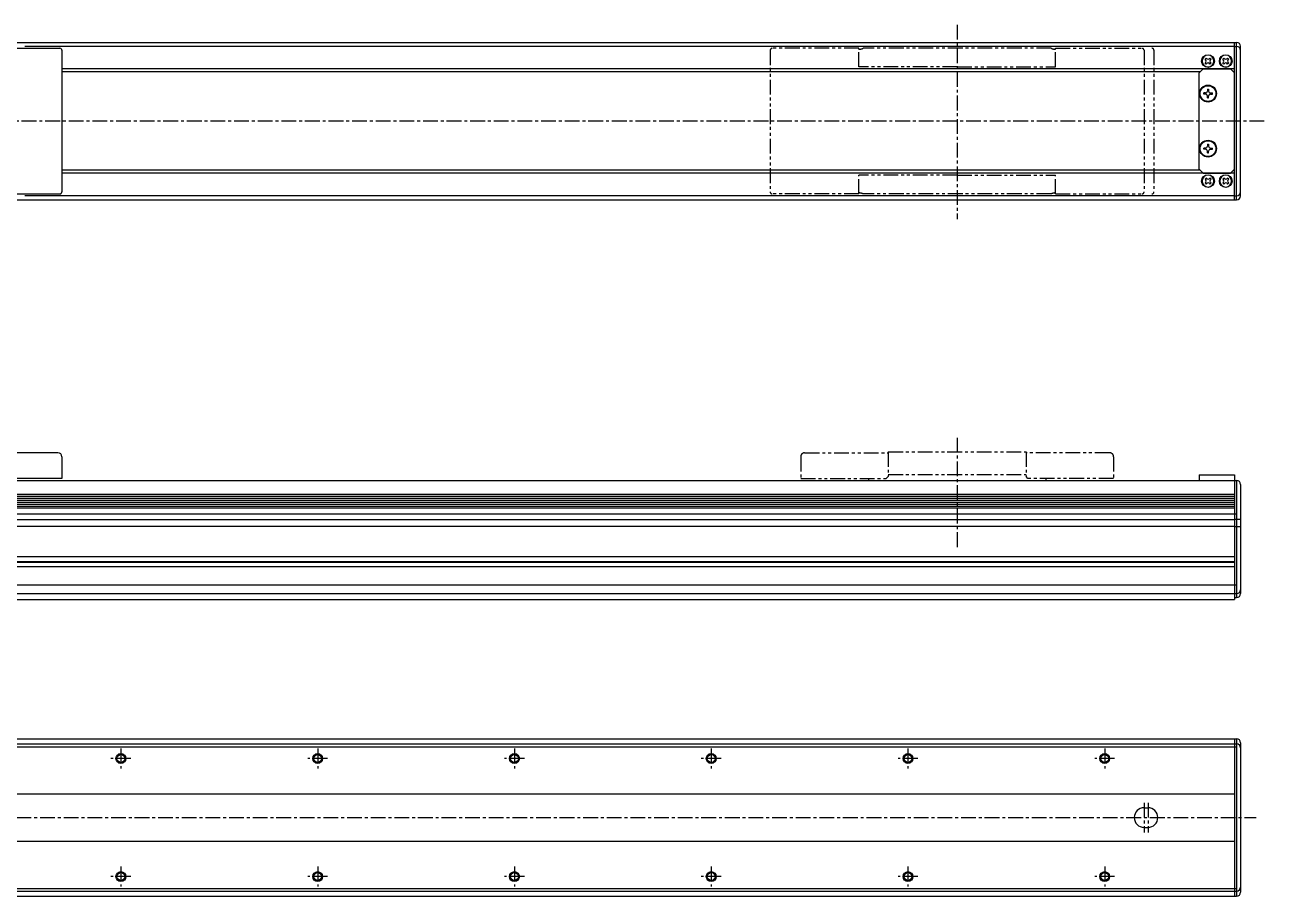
# Model space of a CAD drawing. Extents: x -805 to 322, y -185 to 306.
# Drawn here: x -308 to 322, y -137 to 306 of the extents above; entities that cross this region are included whole.
import ezdxf

# ---------------------------------------------------------------- set-up
doc = ezdxf.new("R2010")
doc.units = 0
for name, pattern in [('CENTER', [12, 7.5, -1.5, 1.5, -1.5]), ('CONTINOUS', [0]), ('PHANTOM', [15, 7.5, -1.5, 1.5, -1.5, 1.5, -1.5])]:
    doc.linetypes.add(name, pattern=pattern)
doc.layers.get('0').update_dxf_attribs({"linetype": 'CONTINUOUS'})
doc.layers.add('CENTER', color=1, linetype='CENTER')

msp = doc.modelspace()

# ---------------------------------------------------------------- linework, layer by layer
at = {"color": 7, "linetype": 'CONTINOUS'}
for p, q in [((-626.95, 296.81), (308.05, 296.81)), ((307.05, 216.81), (307.05, 296.81)), ((308.05, 216.81), (308.05, 296.81)), ((-333.95, 293.81), (-289.95, 293.81)), ((307.05, 294.73), (-307.8, 294.73)), ((-288.95, 292.81), (-288.95, 220.81)), ((307.05, 294.73), (308.05, 294.73)), ((310.05, 218.81), (310.05, 294.81)), ((292.01, 288.24), (292.61, 288.84)), ((292.42, 287.83), (292.01, 288.24)), ((292.01, 286.37), (292.42, 286.78)), ((292.61, 285.77), (292.01, 286.37)), ((292.61, 288.84), (293.03, 288.43)), ((293.03, 286.18), (292.61, 285.77)), ((294.07, 288.43), (294.49, 288.84)), ((294.49, 285.77), (294.07, 286.18)), ((294.49, 288.84), (295.09, 288.24)), ((295.09, 286.37), (294.49, 285.77)), ((295.09, 288.24), (294.68, 287.83)), ((294.68, 286.78), (295.09, 286.37)), ((301.01, 288.24), (301.61, 288.84)), ((301.42, 287.83), (301.01, 288.24)), ((301.01, 286.37), (301.42, 286.78)), ((301.61, 285.77), (301.01, 286.37)), ((301.61, 288.84), (302.03, 288.43)), ((302.03, 286.18), (301.61, 285.77)), ((303.07, 288.43), (303.49, 288.84)), ((303.49, 285.77), (303.07, 286.18)), ((303.49, 288.84), (304.09, 288.24)), ((304.09, 286.37), (303.49, 285.77)), ((304.09, 288.24), (303.68, 287.83)), ((303.68, 286.78), (304.09, 286.37)), ((307.05, 283.31), (-288.95, 283.31)), ((289.55, 281.81), (-288.95, 281.81)), ((289.05, 281.31), (291.05, 283.31)), ((289.05, 232.31), (289.05, 281.31)), ((291.05, 283.31), (305.05, 283.31)), ((307.05, 281.31), (305.05, 283.31)), ((307.05, 232.31), (307.05, 281.31)), ((291.35, 270.49), (291.35, 271.12)), ((292.3, 271.12), (291.35, 271.12)), ((293.24, 273.01), (293.24, 272.06)), ((293.24, 273.01), (293.86, 273.01)), ((293.86, 273.01), (293.86, 272.06)), ((294.8, 271.12), (295.75, 271.12)), ((295.75, 270.49), (295.75, 271.12)), ((292.3, 270.49), (291.35, 270.49)), ((293.24, 268.61), (293.24, 269.55)), ((293.24, 268.61), (293.86, 268.61)), ((293.86, 268.61), (293.86, 269.55)), ((294.8, 270.49), (295.75, 270.49)), ((291.35, 242.49), (291.35, 243.12)), ((292.3, 243.12), (291.35, 243.12)), ((292.3, 242.49), (291.35, 242.49)), ((293.24, 245.01), (293.24, 244.06)), ((293.24, 245.01), (293.86, 245.01)), ((293.24, 240.61), (293.24, 241.55)), ((293.24, 240.61), (293.86, 240.61)), ((293.86, 245.01), (293.86, 244.06)), ((293.86, 240.61), (293.86, 241.55)), ((294.8, 243.12), (295.75, 243.12)), ((294.8, 242.49), (295.75, 242.49)), ((295.75, 242.49), (295.75, 243.12)), ((289.55, 231.81), (-288.95, 231.81)), ((307.05, 230.31), (-288.95, 230.31)), ((291.05, 230.31), (289.05, 232.31)), ((291.05, 230.31), (305.05, 230.31)), ((292.61, 227.84), (292.01, 227.24)), ((292.01, 227.24), (292.42, 226.83)), ((293.03, 227.43), (292.61, 227.84)), ((294.49, 227.84), (294.07, 227.43)), ((295.09, 227.24), (294.49, 227.84)), ((294.68, 226.83), (295.09, 227.24)), ((301.61, 227.84), (301.01, 227.24)), ((301.01, 227.24), (301.42, 226.83)), ((302.03, 227.43), (301.61, 227.84)), ((303.49, 227.84), (303.07, 227.43)), ((304.09, 227.24), (303.49, 227.84)), ((303.68, 226.83), (304.09, 227.24)), ((305.05, 230.31), (307.05, 232.31)), ((292.42, 225.78), (292.01, 225.37)), ((292.01, 225.37), (292.61, 224.77)), ((292.61, 224.77), (293.03, 225.18)), ((294.07, 225.18), (294.49, 224.77)), ((294.49, 224.77), (295.09, 225.37)), ((295.09, 225.37), (294.68, 225.78)), ((301.42, 225.78), (301.01, 225.37)), ((301.01, 225.37), (301.61, 224.77)), ((301.61, 224.77), (302.03, 225.18)), ((303.07, 225.18), (303.49, 224.77)), ((303.49, 224.77), (304.09, 225.37)), ((304.09, 225.37), (303.68, 225.78)), ((-626.95, 216.81), (308.05, 216.81)), ((-333.95, 219.81), (-289.95, 219.81)), ((307.05, 218.88), (-307.8, 218.88)), ((307.05, 218.88), (308.05, 218.88)), ((-290.95, 88.23), (-333.95, 88.23)), ((-288.95, 86.23), (-288.95, 75.23)), ((289.05, 77.03), (307.05, 77.03)), ((289.05, 77.03), (289.05, 74.13)), ((307.05, 77.03), (307.05, 74.13)), ((-626.95, 74.13), (308.05, 74.13)), ((-288.95, 75.23), (-332.95, 75.23)), ((307.05, 74.13), (307.05, 13.63)), ((308.05, 74.13), (308.05, 14.63)), ((310.05, 72.13), (310.05, 16.63)), ((-625.95, 67.11), (307.05, 67.11)), ((-625.95, 66.11), (307.05, 66.11)), ((-625.95, 65.12), (307.05, 65.12)), ((-625.95, 64.13), (307.05, 64.13)), ((-625.95, 63.14), (307.05, 63.14)), ((-626.95, 57.24), (308.05, 57.24)), ((-625.95, 62.14), (307.05, 62.14)), ((-625.95, 61.15), (307.05, 61.15)), ((-625.95, 60.16), (307.05, 60.16)), ((-625.95, 54.38), (307.05, 54.38)), ((-625.95, 50.88), (307.05, 50.88)), ((307.05, 54.53), (310.05, 54.53)), ((307.05, 50.73), (310.05, 50.73)), ((-628.95, 35.46), (307.05, 35.46)), ((-625.95, 32.93), (307.05, 32.93)), ((-625.95, 32.63), (307.05, 32.63)), ((-628.95, 30.39), (307.05, 30.39)), ((-626.95, 21.13), (308.05, 21.13)), ((-626.95, 16.63), (308.05, 16.63)), ((-625.95, 13.63), (307.05, 13.63)), ((307.05, 14.63), (308.05, 14.63)), ((-626.95, -57.16), (308.05, -57.16)), ((-626.95, -59.76), (308.05, -59.76)), ((-626.95, -61.16), (308.05, -61.16)), ((307.05, -57.16), (307.05, -137.16)), ((308.05, -57.16), (308.05, -137.16)), ((310.05, -59.16), (310.05, -135.16)), ((-625.95, -85.16), (307.05, -85.16)), ((261.05, -92.16), (263.05, -92.16)), ((261.05, -102.16), (263.05, -102.16)), ((-625.95, -109.16), (307.05, -109.16)), ((-626.95, -133.16), (308.05, -133.16)), ((-626.95, -134.56), (308.05, -134.56)), ((-626.95, -137.16), (308.05, -137.16))]:
    msp.add_line(p, q, dxfattribs=at)
at = {"color": 3, "linetype": 'PHANTOM'}
for p, q in [((71.05, 292.81), (71.05, 220.81)), ((116.05, 293.81), (72.05, 293.81)), ((116.05, 284.31), (116.05, 293.81)), ((213.87, 293.81), (118.23, 293.81)), ((216.05, 293.81), (260.05, 293.81)), ((216.05, 284.31), (216.05, 293.81)), ((261.05, 292.81), (261.05, 220.81)), ((266.05, 292.81), (266.05, 220.81)), ((166.05, 284.31), (116.05, 284.31)), ((166.05, 284.31), (216.05, 284.31)), ((166.05, 229.31), (116.05, 229.31)), ((116.05, 219.81), (116.05, 229.31)), ((166.05, 229.31), (216.05, 229.31)), ((216.05, 219.81), (216.05, 229.31)), ((116.05, 219.81), (72.05, 219.81)), ((213.87, 219.81), (118.23, 219.81)), ((216.05, 219.81), (260.05, 219.81)), ((88.55, 88.23), (131.05, 88.23)), ((131.05, 88.63), (201.05, 88.63)), ((131.05, 88.63), (131.05, 76.23)), ((201.05, 88.63), (201.05, 76.23)), ((243.55, 88.23), (201.05, 88.23)), ((86.55, 86.23), (86.55, 75.23)), ((245.55, 86.23), (245.55, 75.23)), ((130.05, 75.23), (131.05, 76.23)), ((131.05, 77.16), (201.05, 77.16)), ((202.05, 75.23), (201.05, 76.23)), ((86.55, 75.23), (130.05, 75.23)), ((121.05, 75.23), (121.05, 74.13)), ((245.55, 75.23), (202.05, 75.23)), ((211.05, 75.23), (211.05, 74.13))]:
    msp.add_line(p, q, dxfattribs=at)
at = {"color": 7, "linetype": 'CONTINOUS'}
for centre, radius in [((293.55, 287.31), 3.25), ((302.55, 287.31), 3.25), ((293.55, 270.81), 4.3), ((293.55, 270.81), 4), ((293.55, 242.81), 4.3), ((293.55, 242.81), 4), ((293.55, 226.31), 3.25), ((302.55, 226.31), 3.25), ((-258.95, -67.16), 2.5), ((-258.95, -67.16), 2), ((-158.95, -67.16), 2.5), ((-158.95, -67.16), 2), ((-58.95, -67.16), 2.5), ((-58.95, -67.16), 2), ((41.05, -67.16), 2.5), ((41.05, -67.16), 2), ((141.05, -67.16), 2.5), ((141.05, -67.16), 2), ((241.05, -67.16), 2.5), ((241.05, -67.16), 2), ((-258.95, -127.16), 2.5), ((-258.95, -127.16), 2), ((-158.95, -127.16), 2.5), ((-158.95, -127.16), 2), ((-58.95, -127.16), 2.5), ((-58.95, -127.16), 2), ((41.05, -127.16), 2.5), ((41.05, -127.16), 2), ((141.05, -127.16), 2.5), ((141.05, -127.16), 2), ((241.05, -127.16), 2.5), ((241.05, -127.16), 2)]:
    msp.add_circle(centre, radius, dxfattribs=at)
for centre, radius, start, end in [((308.05, 294.81), 2, 0, 90), ((-289.95, 292.81), 1, 0, 90), ((293.55, 287.31), 3, 0.00029, 0), ((302.55, 287.31), 3, 0.00029, 0), ((308.05, 292.73), 2, 0, 90), ((291.9, 287.31), 0.742, 315, 44.99994), ((293.55, 288.95), 0.742, 225, 314.99996), ((293.55, 285.66), 0.742, 44.99997, 134.99995), ((295.2, 287.31), 0.742, 134.99996, 224.99995), ((300.9, 287.31), 0.742, 315, 44.99994), ((302.55, 288.95), 0.742, 225, 314.99996), ((302.55, 285.66), 0.742, 44.99997, 134.99995), ((304.2, 287.31), 0.742, 134.99996, 224.99995), ((292.3, 272.06), 0.94, 269.99996, 0), ((294.8, 272.06), 0.94, 179.99998, 270.00002), ((292.3, 269.55), 0.94, 0.00003, 90.00006), ((294.8, 269.55), 0.94, 90.00001, 180.00005), ((292.3, 244.06), 0.94, 269.99996, 0), ((292.3, 241.55), 0.94, 0.00003, 90.00006), ((294.8, 244.06), 0.94, 179.99998, 270.00002), ((294.8, 241.55), 0.94, 90.00001, 180.00005), ((293.55, 226.31), 3, 0, 359.99971), ((291.9, 226.31), 0.742, 315.00006, 45), ((293.55, 227.95), 0.742, 225.00005, 315.00003), ((295.2, 226.31), 0.742, 135.00005, 225.00004), ((302.55, 226.31), 3, 0, 359.99971), ((300.9, 226.31), 0.742, 315.00006, 45), ((302.55, 227.95), 0.742, 225.00005, 315.00003), ((304.2, 226.31), 0.742, 135.00005, 225.00004), ((-289.95, 220.81), 1, 270, 0), ((293.55, 224.66), 0.742, 45.00004, 135), ((302.55, 224.66), 0.742, 45.00004, 135), ((308.05, 220.88), 2, 270, 0), ((308.05, 218.81), 2, 270, 0), ((-290.95, 86.23), 2, 0, 90), ((308.05, 72.13), 2, 0, 90), ((308.05, 18.63), 2, 270, 0), ((308.05, 16.63), 2, 270, 0), ((308.05, -59.16), 2, 0, 90), ((308.05, -61.76), 2, 0, 90), ((261.05, -97.16), 5, 90, 270), ((263.05, -97.16), 5, 270, 90), ((308.05, -132.56), 2, 270, 0), ((308.05, -135.16), 2, 270, 0)]:
    msp.add_arc(centre, radius, start, end, dxfattribs=at)
at = {"color": 3, "linetype": 'PHANTOM'}
for centre, radius, start, end in [((72.05, 292.81), 1, 90, 180), ((116.05, 298.31), 5, 270, 295.84193), ((216.05, 298.31), 5, 244.15807, 270), ((260.05, 292.81), 1, 0, 90), ((265.05, 292.81), 1, 0, 90), ((72.05, 220.81), 1, 180, 270), ((260.05, 220.81), 1, 270, 0), ((265.05, 220.81), 1, 270, 0), ((116.05, 215.31), 5, 64.15807, 90), ((216.05, 215.31), 5, 90, 115.84193), ((88.55, 86.23), 2, 90, 180), ((243.55, 86.23), 2, 0, 90)]:
    msp.add_arc(centre, radius, start, end, dxfattribs=at)
at = {"layer": 'CENTER', "color": 1, "linetype": 'CENTER'}
for p, q in [((166.05, 305.76), (166.05, 206.99)), ((322.1, 256.81), (-663.47, 256.81)), ((166.05, 95.83), (166.05, 39.25)), ((-258.95, -62.12), (-258.95, -72.2)), ((-158.95, -62.12), (-158.95, -72.2)), ((-58.95, -62.12), (-58.95, -72.2)), ((41.05, -62.12), (41.05, -72.2)), ((141.05, -62.12), (141.05, -72.2)), ((241.05, -62.12), (241.05, -72.2)), ((-253.91, -67.16), (-263.99, -67.16)), ((-153.91, -67.16), (-163.99, -67.16)), ((-53.91, -67.16), (-63.99, -67.16)), ((46.09, -67.16), (36.01, -67.16)), ((146.09, -67.16), (136.01, -67.16)), ((246.09, -67.16), (236.01, -67.16)), ((261.05, -89.62), (261.05, -104.7)), ((263.05, -89.62), (263.05, -104.7)), ((-671.98, -97.16), (317.98, -97.16)), ((-258.95, -122.12), (-258.95, -132.2)), ((-158.95, -122.12), (-158.95, -132.2)), ((-58.95, -122.12), (-58.95, -132.2)), ((41.05, -122.12), (41.05, -132.2)), ((141.05, -122.12), (141.05, -132.2)), ((241.05, -122.12), (241.05, -132.2)), ((-253.91, -127.16), (-263.99, -127.16)), ((-153.91, -127.16), (-163.99, -127.16)), ((-53.91, -127.16), (-63.99, -127.16)), ((46.09, -127.16), (36.01, -127.16)), ((146.09, -127.16), (136.01, -127.16)), ((246.09, -127.16), (236.01, -127.16))]:
    msp.add_line(p, q, dxfattribs=at)

doc.saveas('drawing.dxf')
